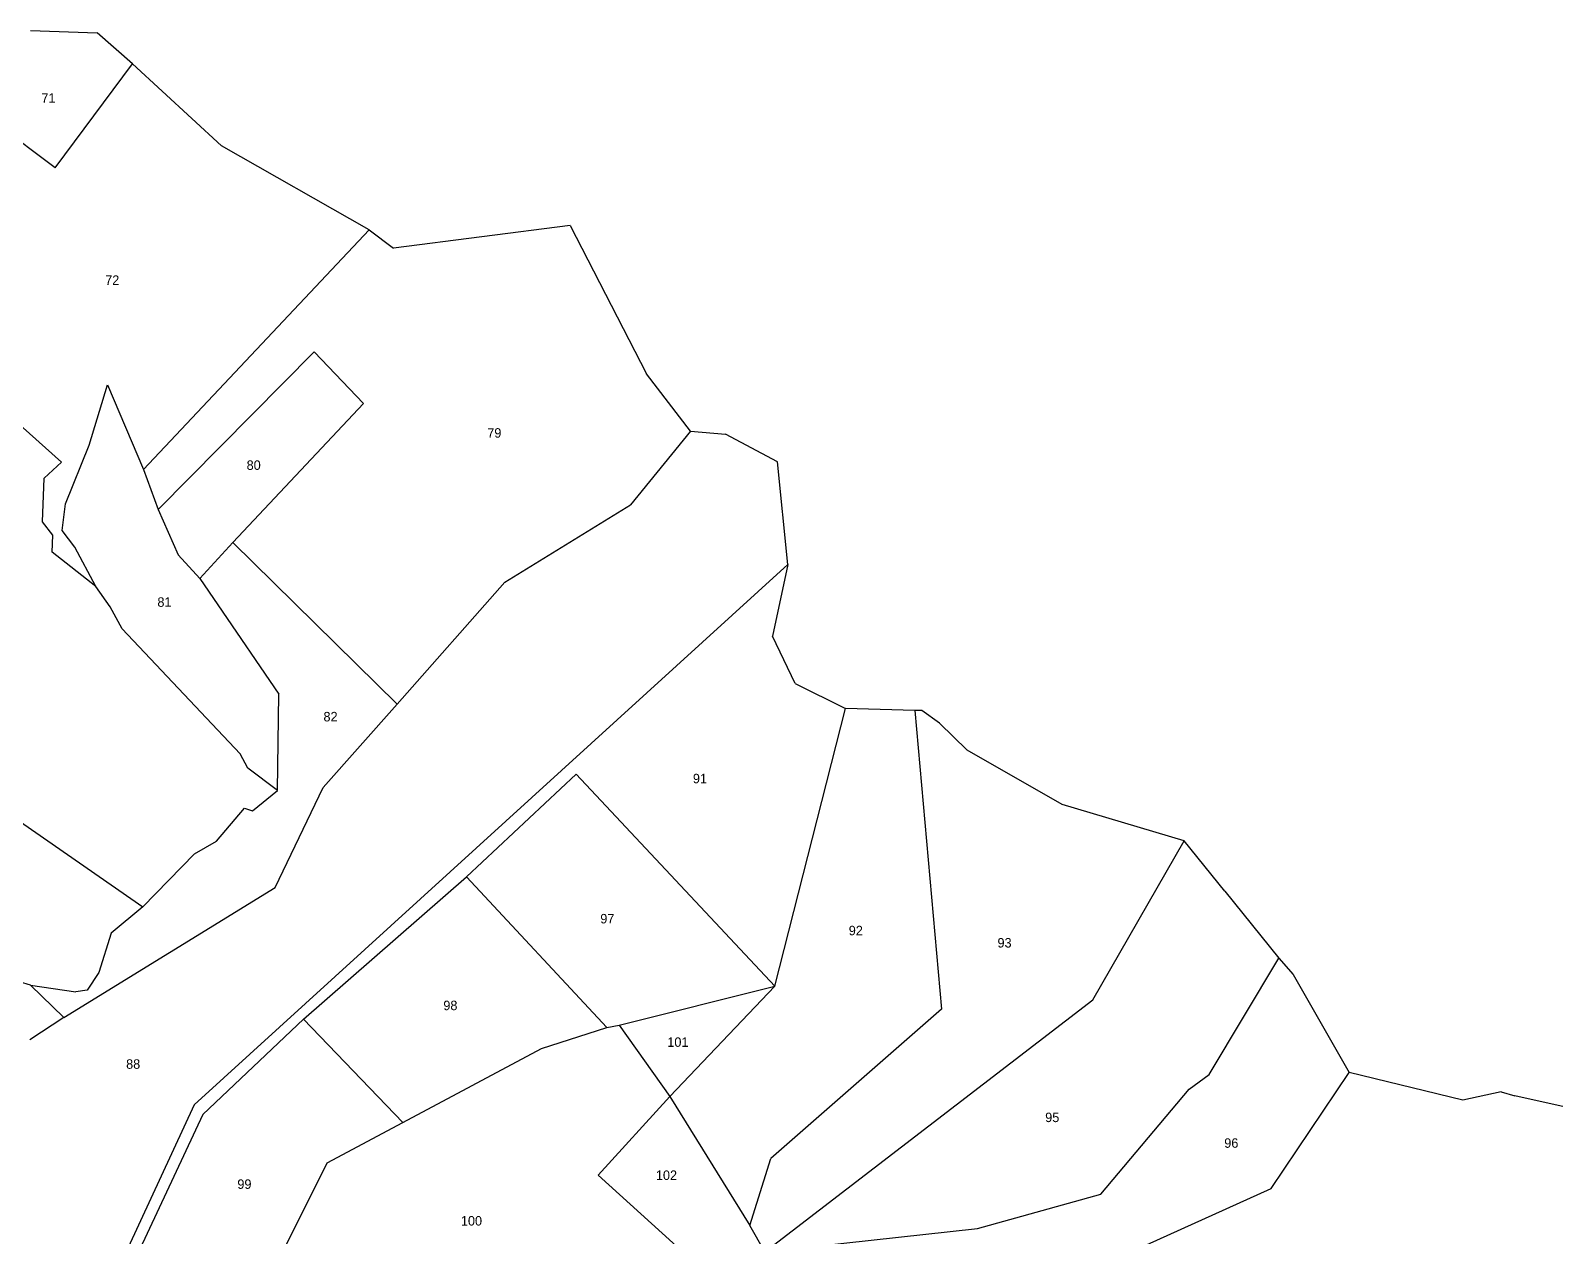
# Model space of a CAD drawing. Header units: metres. Extents: x 219366 to 221903, y 2706406 to 2707870.
# Drawn here: x 220931.6 to 221333.8, y 2707155.6 to 2707473.5 of the extents above; entities that cross this region are included whole.
import ezdxf
from ezdxf.enums import TextEntityAlignment as Align

# ---------------------------------------------------------------- set-up
doc = ezdxf.new("R2010")
doc.units = ezdxf.units.M

msp = doc.modelspace()

# ---------------------------------------------------------------- linework, layer by layer
at = {"layer": 'LIN'}
for p, q in [((220931.59, 2707473.55), (220949.17, 2707472.94)), ((220958.5, 2707464.73), (220949.17, 2707472.94)), ((220938.13, 2707437.38), (220958.5, 2707464.73)), ((220958.5, 2707464.73), (220981.95, 2707443.11)), ((220938.13, 2707437.38), (220917.71, 2707452.58)), ((221020.95, 2707420.97), (220981.95, 2707443.11)), ((221073.89, 2707422.12), (221027.29, 2707416.19)), ((221073.89, 2707422.12), (221094.02, 2707383.05)), ((220961.43, 2707357.85), (221020.95, 2707420.97)), ((221020.95, 2707420.97), (221027.29, 2707416.19)), ((221006.44, 2707388.84), (220965.3, 2707347.26)), ((221006.44, 2707388.84), (221019.44, 2707375.18)), ((220939.75, 2707359.71), (220913.05, 2707383.7)), ((221105.64, 2707367.96), (221094.02, 2707383.05)), ((220947.09, 2707364.19), (220951.9, 2707380.14)), ((220951.9, 2707380.14), (220961.43, 2707357.85)), ((220984.94, 2707338.55), (221019.44, 2707375.18)), ((221105.64, 2707367.96), (221089.85, 2707348.47)), ((221105.64, 2707367.96), (221114.89, 2707367.1)), ((221128.59, 2707359.85), (221114.89, 2707367.1)), ((220940.79, 2707348.73), (220947.09, 2707364.19)), ((220935.19, 2707355.54), (220939.75, 2707359.71)), ((220961.43, 2707357.85), (220965.3, 2707347.26)), ((221131.3, 2707332.74), (221128.59, 2707359.85)), ((220934.76, 2707344), (220935.19, 2707355.54)), ((220939.93, 2707341.73), (220940.79, 2707348.73)), ((220965.3, 2707347.26), (220970.52, 2707335.31)), ((221056.65, 2707328.15), (221089.85, 2707348.47)), ((220937.48, 2707340.46), (220934.76, 2707344)), ((220943.25, 2707337.35), (220939.93, 2707341.73)), ((220937.32, 2707336.06), (220937.48, 2707340.46)), ((220984.94, 2707338.55), (220976.24, 2707329.11)), ((221028.29, 2707295.95), (220984.94, 2707338.55)), ((220948.79, 2707327), (220937.32, 2707336.06)), ((220948.79, 2707327), (220943.25, 2707337.35)), ((220976.24, 2707329.11), (220970.52, 2707335.31)), ((221131.3, 2707332.74), (220974.77, 2707190.35)), ((221131.3, 2707332.74), (221127.28, 2707313.92)), ((220952.61, 2707321.62), (220948.79, 2707327)), ((220976.24, 2707329.11), (220981.01, 2707322.13)), ((221028.29, 2707295.95), (221056.65, 2707328.15)), ((220955.75, 2707315.79), (220952.61, 2707321.62)), ((220981.01, 2707322.13), (220997.05, 2707298.62)), ((220986.87, 2707282.84), (220955.75, 2707315.79)), ((221133.29, 2707301.43), (221127.28, 2707313.92)), ((221133.29, 2707301.43), (221146.51, 2707294.78)), ((220996.75, 2707273.16), (220997.05, 2707298.62)), ((221008.77, 2707274.01), (221028.29, 2707295.95)), ((221127.88, 2707221.64), (221146.51, 2707294.78)), ((221164.83, 2707294.3), (221146.51, 2707294.78)), ((221166.7, 2707294.24), (221164.83, 2707294.3)), ((221164.83, 2707294.3), (221171.83, 2707215.57)), ((221171.37, 2707290.91), (221166.7, 2707294.24)), ((221171.37, 2707290.91), (221178.62, 2707283.83)), ((220988.95, 2707279.12), (220986.87, 2707282.84)), ((221203.65, 2707269.5), (221178.62, 2707283.83)), ((220996.75, 2707273.16), (220988.95, 2707279.12)), ((221046.61, 2707250.42), (221075.52, 2707277.51)), ((221075.52, 2707277.51), (221127.88, 2707221.64)), ((220996.13, 2707247.64), (221008.77, 2707274.01)), ((220990.1, 2707267.86), (220996.75, 2707273.16)), ((221235.84, 2707259.88), (221203.65, 2707269.5)), ((220924.63, 2707267.93), (220961.21, 2707242.49)), ((220980.69, 2707259.83), (220988.05, 2707268.56)), ((220988.05, 2707268.56), (220990.1, 2707267.86)), ((220974.88, 2707256.52), (220980.69, 2707259.83)), ((221211.8, 2707218.02), (221235.84, 2707259.88)), ((221246.6, 2707246.64), (221235.84, 2707259.88)), ((220961.21, 2707242.49), (220974.88, 2707256.52)), ((221003.63, 2707212.9), (221046.61, 2707250.42)), ((221046.61, 2707250.42), (221083.55, 2707210.74)), ((220940.38, 2707213.32), (220996.13, 2707247.64)), ((221246.6, 2707246.64), (221260.84, 2707228.99)), ((220961.21, 2707242.49), (220952.89, 2707235.61)), ((220952.89, 2707235.61), (220949.58, 2707225.2)), ((220931.59, 2707221.88), (220920.33, 2707225.29)), ((220949.58, 2707225.2), (220946.55, 2707220.53)), ((221242.48, 2707198.33), (221260.84, 2707228.99)), ((221260.84, 2707228.99), (221264.58, 2707224.69)), ((220940.38, 2707213.32), (220931.59, 2707221.88)), ((220931.59, 2707221.88), (220943.54, 2707220.08)), ((221086.82, 2707211.3), (221127.88, 2707221.64)), ((221127.88, 2707221.64), (221100.18, 2707192.54)), ((221264.58, 2707224.69), (221279.34, 2707198.82)), ((220946.55, 2707220.53), (220943.54, 2707220.08)), ((221125.3, 2707151.6), (221211.8, 2707218.02)), ((220940.38, 2707213.32), (220931.42, 2707207.48)), ((221171.83, 2707215.57), (221126.82, 2707176.15)), ((221003.63, 2707212.9), (220977.07, 2707187.73)), ((221003.63, 2707212.9), (221029.76, 2707185.69)), ((221066.38, 2707205.15), (221083.55, 2707210.74)), ((221083.55, 2707210.74), (221086.82, 2707211.3)), ((221086.82, 2707211.3), (221100.18, 2707192.54)), ((221029.76, 2707185.69), (221066.38, 2707205.15)), ((221237.17, 2707194.44), (221242.48, 2707198.33)), ((221258.77, 2707168.27), (221279.34, 2707198.82)), ((221309.35, 2707191.56), (221279.34, 2707198.82)), ((221213.86, 2707166.79), (221237.17, 2707194.44)), ((221319.45, 2707193.75), (221309.35, 2707191.56)), ((221319.45, 2707193.75), (221323.07, 2707192.7)), ((220974.77, 2707190.35), (220952.51, 2707142.27)), ((221081.3, 2707171.77), (221100.18, 2707192.54)), ((221100.18, 2707192.54), (221121.34, 2707158.48)), ((221337.68, 2707189.46), (221323.07, 2707192.7)), ((220977.07, 2707187.73), (220955.6, 2707142.12)), ((221009.8, 2707175.05), (221029.76, 2707185.69)), ((220995.25, 2707145.74), (221009.8, 2707175.05)), ((221121.34, 2707158.48), (221126.82, 2707176.15)), ((221106.64, 2707148.83), (221081.3, 2707171.77)), ((221181.39, 2707157.69), (221213.86, 2707166.79)), ((221205.06, 2707144.04), (221258.77, 2707168.27)), ((221125.3, 2707151.6), (221121.34, 2707158.48)), ((221125.3, 2707151.6), (221181.39, 2707157.69))]:
    msp.add_line(p, q, dxfattribs=at)

# ---------------------------------------------------------------- texts
at = {"layer": 'PAR'}
for s, p in [('71', (220936.33, 2707455.75)), ('72', (220953.15, 2707407.76)), ('79', (221053.92, 2707367.46)), ('80', (220990.45, 2707358.97)), ('81', (220966.92, 2707322.87)), ('82', (221010.72, 2707292.66)), ('91', (221108.15, 2707276.34)), ('97', (221083.73, 2707239.4)), ('92', (221149.25, 2707236.27)), ('93', (221188.48, 2707233.04)), ('98', (221042.33, 2707216.53)), ('101', (221102.33, 2707206.86)), ('88', (220958.67, 2707201.08)), ('95', (221201.06, 2707187.02)), ('96', (221248.29, 2707180.25)), ('102', (221099.32, 2707171.77)), ('99', (220988.01, 2707169.42)), ('100', (221047.89, 2707159.75))]:
    msp.add_text(s, height=2.5, dxfattribs=at).set_placement(p, align=Align.MIDDLE)

doc.saveas('drawing.dxf')
